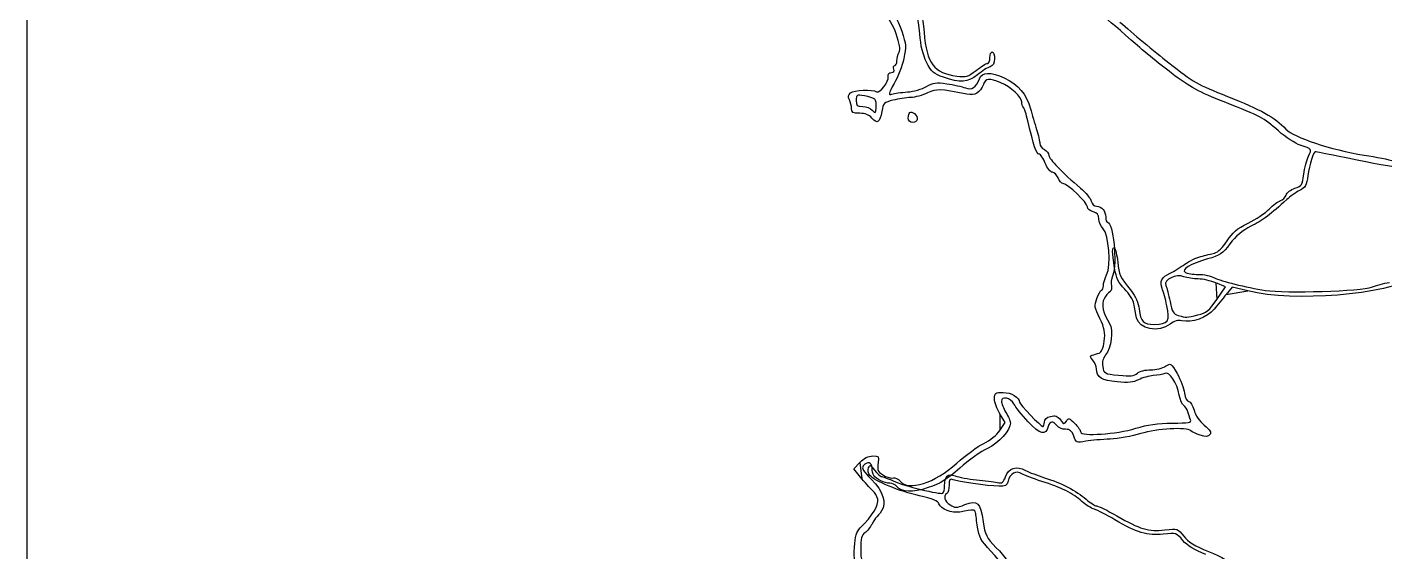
# Model space of a CAD drawing. Extents: x 0 to 210, y 0 to 297.
# Drawn here: x 0.1 to 79, y 171.1 to 201.5 of the extents above; entities that cross this region are included whole.
import ezdxf

# ---------------------------------------------------------------- set-up
doc = ezdxf.new("R2010")
doc.units = 0
doc.layers.get('0').update_dxf_attribs({"linetype": 'CONTINUOUS'})

msp = doc.modelspace()

# ---------------------------------------------------------------- linework, layer by layer
at = {"color": 7}
for points in [[(0.141111, 296.858883), (209.858887, 296.858883), (209.858887, 0.141106), (0.141111, 0.141106), (0.141111, 296.858883)], [(49.354676, 197.309464), (49.354676, 197.309464)], [(51.29832, 196.213089), (51.29832, 196.213089)], [(69.201917, 185.687878), (69.707355, 186.432167), (69.16072, 186.658256)], [(71.003157, 186.19055), (70.096946, 186.409067), (69.752009, 185.990301)], [(78.197266, 186.400836), (78.197266, 186.400836)], [(68.104472, 184.794519), (68.104472, 184.794519)], [(56.614907, 178.088348), (56.926356, 178.547296), (56.61531, 179.061149)], [(48.605322, 175.286552), (48.12569, 175.860645), (48.485495, 176.2362)]]:
    msp.add_lwpolyline(points, close=True, dxfattribs=at)
for points in [[(50.590001, 201.11459), (50.279773, 202.009746), (49.439162, 203.076572), (48.769273, 203.42529)], [(49.725501, 203.001015), (50.490248, 202.262714), (50.673288, 201.996425), (50.914715, 201.270935)], [(51.962824, 201.098203), (51.883258, 202.149845), (51.800455, 202.377941), (51.391259, 202.672683)], [(51.572369, 202.889664), (52.083968, 202.334646), (52.114651, 202.253425), (52.210655, 201.200114)], [(64.235823, 200.743954), (62.437942, 202.363802), (61.944086, 202.685763), (60.830406, 202.964067)], [(50.762096, 200.036724), (50.846707, 200.194821), (50.793696, 200.526835), (50.590001, 201.11459)], [(50.914715, 201.270935), (51.173903, 200.492077), (51.184738, 200.345692), (51.032911, 199.674174)], [(52.359739, 199.458189), (52.14237, 199.892645), (52.013859, 200.423635), (51.962824, 201.098203)], [(52.210655, 201.200114), (52.376629, 199.379147), (52.781621, 198.835928), (54.10889, 198.654006)], [(63.587535, 201.781143), (64.298288, 201.157357), (65.572484, 200.09927), (66.419083, 199.429839)], [(66.574382, 198.82979), (65.848431, 199.377802), (64.796079, 200.239176), (64.235823, 200.743954)], [(51.032911, 199.674174), (50.940977, 199.267562), (50.693031, 198.618678), (50.481918, 198.232208)], [(50.512254, 199.264136), (50.582415, 199.264136), (50.639821, 199.386562), (50.639821, 199.536194)], [(50.639821, 199.536194), (50.639821, 199.685826), (50.694845, 199.911064), (50.762096, 200.036724)], [(53.339684, 198.589218), (52.766882, 198.786243), (52.639351, 198.899331), (52.359739, 199.458189)], [(55.893858, 199.395899), (55.973979, 199.395899), (56.039531, 199.544061), (56.039531, 199.725149)], [(56.039531, 199.725149), (56.039531, 199.906236), (56.098796, 200.054398), (56.171231, 200.054398)], [(56.302931, 199.668174), (56.302931, 199.403523), (56.223657, 199.256788), (56.051089, 199.202017)], [(56.171231, 200.054398), (56.243666, 200.054398), (56.302931, 199.880597), (56.302931, 199.668174)], [(66.419083, 199.429839), (67.837817, 198.308002), (68.104553, 198.155218), (69.825343, 197.478757)], [(49.454627, 197.749523), (49.644423, 197.632223), (50.186822, 198.335676), (50.136341, 198.633656)], [(50.136341, 198.633656), (50.11127, 198.781644), (50.178115, 198.869036), (50.316383, 198.869036)], [(50.316383, 198.869036), (50.457759, 198.869036), (50.509227, 198.939591), (50.460494, 199.066586)], [(50.460494, 199.066586), (50.418801, 199.175239), (50.442093, 199.264136), (50.512254, 199.264136)], [(55.30863, 198.732194), (54.742868, 198.282582), (54.320347, 198.2519), (53.339684, 198.589218)], [(54.10889, 198.654006), (54.64422, 198.580631), (54.763058, 198.615663), (55.228003, 198.983906)], [(55.228003, 198.983906), (55.514104, 199.210503), (55.813738, 199.395899), (55.893858, 199.395899)], [(56.051089, 199.202017), (55.912575, 199.158056), (55.57847, 198.946634), (55.30863, 198.732194)], [(55.421208, 198.50293), (55.562061, 198.900671), (56.086818, 198.916672), (56.868133, 198.547051)], [(69.627364, 197.158031), (68.177209, 197.723151), (67.678822, 197.996059), (66.574382, 198.82979)], [(47.936535, 197.680884), (48.13746, 197.847637), (49.216905, 197.896443), (49.454627, 197.749523)], [(50.481918, 198.232208), (50.143217, 197.612176), (50.127787, 197.538968), (50.350717, 197.609724)], [(51.247165, 197.736635), (51.601257, 197.762335), (52.098397, 197.903359), (52.351919, 198.050023)], [(52.351919, 198.050023), (52.741553, 198.275427), (52.924936, 198.300254), (53.537218, 198.210491)], [(54.690798, 197.607749), (53.129574, 197.920411), (52.952298, 197.925704), (52.417769, 197.67563)], [(53.537218, 198.210491), (53.93561, 198.152086), (54.4187, 198.042994), (54.61075, 197.968064)], [(54.61075, 197.968064), (54.979709, 197.824114), (55.242153, 197.997315), (55.421208, 198.50293)], [(55.654875, 198.172199), (55.470721, 197.687833), (55.170017, 197.511777), (54.690798, 197.607749)], [(56.66932, 198.2694), (56.003484, 198.547536), (55.789794, 198.527062), (55.654875, 198.172199)], [(57.883314, 197.154249), (57.883314, 197.451116), (57.262038, 198.021807), (56.66932, 198.2694)], [(56.868133, 198.547051), (57.693915, 198.156394), (58.152234, 197.618873), (58.390307, 196.761832)], [(47.87689, 197.283467), (47.783843, 197.457328), (47.800443, 197.567938), (47.936535, 197.680884)], [(48.005823, 196.770496), (48.005823, 196.920128), (47.947804, 197.150965), (47.87689, 197.283467)], [(48.75173, 197.508201), (48.298614, 197.581732), (48.269223, 197.565396), (48.269223, 197.24002)], [(48.269223, 197.24002), (48.269223, 196.946117), (48.326732, 196.893538), (48.648197, 196.893538)], [(49.354676, 197.309464), (49.288435, 197.375705), (49.01711, 197.465135), (48.75173, 197.508201)], [(49.431893, 196.821668), (49.455665, 197.023716), (49.420923, 197.243223), (49.354676, 197.309464)], [(50.408111, 197.259195), (49.890676, 197.132659), (49.840794, 197.082267), (49.765236, 196.609758)], [(50.350717, 197.609724), (50.489671, 197.653825), (50.893072, 197.710935), (51.247165, 197.736635)], [(51.43002, 197.412773), (51.176498, 197.403751), (50.716639, 197.334643), (50.408111, 197.259195)], [(52.417769, 197.67563), (52.128029, 197.540077), (51.683542, 197.421792), (51.43002, 197.412773)], [(57.980034, 196.840717), (57.926838, 196.893914), (57.883314, 197.035002), (57.883314, 197.154249)], [(72.791905, 195.46973), (71.881593, 196.268273), (71.803077, 196.310162), (69.627364, 197.158031)], [(69.825343, 197.478757), (71.768311, 196.714956), (72.561127, 196.272078), (73.222383, 195.581125)], [(48.478588, 196.498439), (48.088608, 196.498439), (48.005823, 196.546078), (48.005823, 196.770496)], [(49.181608, 196.214084), (49.023085, 196.409852), (48.804068, 196.498439), (48.478588, 196.498439)], [(48.648197, 196.893538), (48.856632, 196.893538), (49.108508, 196.794712), (49.207922, 196.673925)], [(49.765236, 196.609758), (49.663133, 195.971239), (49.479217, 195.846552), (49.181608, 196.214084)], [(49.207922, 196.673925), (49.371193, 196.475549), (49.392852, 196.489837), (49.431893, 196.821668)], [(51.29832, 196.213089), (51.29832, 196.547631), (51.438731, 196.655162), (51.648377, 196.48117)], [(51.648377, 196.48117), (51.911544, 196.262762), (51.862031, 195.971639), (51.56172, 195.971639)], [(58.236331, 196.061493), (58.148564, 196.43687), (58.033232, 196.787521), (57.980034, 196.840717)], [(58.390307, 196.761832), (58.480852, 196.435875), (58.64088, 195.894535), (58.745924, 195.558858)], [(51.56172, 195.971639), (51.394101, 195.971639), (51.29832, 196.05944), (51.29832, 196.213089)], [(58.886706, 194.127841), (58.73879, 194.127841), (58.573617, 194.618921), (58.236331, 196.061493)], [(58.745924, 195.558858), (58.850968, 195.223178), (58.936913, 194.854857), (58.936913, 194.740367)], [(73.222383, 195.581125), (73.693117, 195.08925), (75.814865, 194.384552), (77.769994, 194.070721)], [(58.936913, 194.740367), (58.936913, 194.625876), (59.055443, 194.468766), (59.200312, 194.391234)], [(74.043054, 194.649747), (73.767884, 194.738479), (73.204867, 195.107471), (72.791905, 195.46973)], [(59.250796, 193.601041), (59.134865, 193.890781), (58.971024, 194.127841), (58.886706, 194.127841)], [(59.200312, 194.391234), (59.345182, 194.313702), (59.463712, 194.160633), (59.463712, 194.05108)], [(59.463712, 194.05108), (59.463712, 193.854263), (60.243537, 193.047616), (61.29932, 192.152336)], [(74.52755, 194.004076), (74.740368, 194.43068), (74.746101, 194.42304), (74.043054, 194.649747)], [(74.256998, 192.955978), (74.300199, 193.320747), (74.421948, 193.792391), (74.52755, 194.004076)], [(74.931481, 194.259538), (74.808725, 194.259538), (74.58114, 193.536319), (74.496321, 192.87669)], [(76.218815, 194.008001), (75.546753, 194.146346), (74.967453, 194.259538), (74.931481, 194.259538)], [(82.57704, 193.070857), (80.382583, 193.199179), (79.556361, 193.320957), (76.218815, 194.008001)], [(77.769994, 194.070721), (78.458126, 193.960266), (79.226628, 193.809846), (79.477777, 193.736457)], [(59.663455, 193.074242), (59.550865, 193.074242), (59.368355, 193.307232), (59.250796, 193.601041)], [(59.990512, 192.744992), (59.921663, 192.92608), (59.774487, 193.074242), (59.663455, 193.074242)], [(60.295551, 192.415743), (60.196628, 192.415743), (60.05936, 192.563905), (59.990512, 192.744992)], [(61.70261, 191.06022), (61.70261, 191.300637), (60.545108, 192.415743), (60.295551, 192.415743)], [(73.741625, 192.148597), (74.141822, 192.280675), (74.185036, 192.348374), (74.256998, 192.955978)], [(74.496321, 192.87669), (74.424321, 192.31675), (74.352512, 192.188272), (74.016548, 192.018303)], [(61.29932, 192.152336), (61.598293, 191.898814), (61.877031, 191.558041), (61.918736, 191.395062)], [(72.900455, 191.429117), (73.036078, 191.472162), (73.182536, 191.619217), (73.225921, 191.755907)], [(73.225921, 191.755907), (73.269304, 191.892595), (73.501371, 192.069307), (73.741625, 192.148597)], [(74.016548, 192.018303), (73.799243, 191.908364), (73.463351, 191.671304), (73.270121, 191.491503)], [(62.03186, 190.781263), (61.850772, 190.826713), (61.70261, 190.952244), (61.70261, 191.06022)], [(61.918736, 191.395062), (61.960441, 191.232083), (62.094816, 191.098737), (62.217347, 191.098737)], [(62.361109, 190.371886), (62.361109, 190.610572), (62.272379, 190.720896), (62.03186, 190.781263)], [(62.217347, 191.098737), (62.528689, 191.098737), (62.756209, 190.837386), (62.756209, 190.479748)], [(71.024743, 190.123431), (71.479854, 190.347542), (72.03259, 190.715393), (72.253045, 190.940879)], [(73.270121, 191.491503), (72.373078, 190.656803), (71.854888, 190.271541), (71.185038, 189.941292)], [(72.253045, 190.940879), (72.473498, 191.166365), (72.764833, 191.386072), (72.900455, 191.429117)], [(62.603944, 189.80231), (62.470385, 189.93587), (62.361109, 190.192179), (62.361109, 190.371886)], [(62.756209, 190.479748), (62.756209, 190.313148), (62.802536, 190.176838), (62.859156, 190.176838)], [(62.859156, 190.176838), (63.198449, 190.176838), (63.435473, 187.780853), (63.16379, 187.097409)], [(69.802168, 189.093528), (70.108273, 189.575757), (70.383654, 189.80774), (71.024743, 190.123431)], [(62.81363, 187.131441), (63.083828, 187.653947), (62.941678, 189.464576), (62.603944, 189.80231)], [(71.185038, 189.941292), (70.688814, 189.696645), (70.306452, 189.376829), (69.97082, 188.925693)], [(63.276396, 187.512988), (63.122512, 188.452496), (63.119245, 188.763583), (63.2642, 188.673993)], [(63.2642, 188.673993), (63.326282, 188.635624), (63.411439, 188.271282), (63.45344, 187.86435)], [(68.274586, 188.188477), (68.535277, 188.2535), (68.896731, 188.343687), (69.077819, 188.388897)], [(69.97082, 188.925693), (69.539828, 188.34638), (69.383904, 188.240313), (68.674173, 188.043647)], [(69.077819, 188.388897), (69.277286, 188.438695), (69.562806, 188.716443), (69.802168, 189.093528)], [(63.45344, 187.86435), (63.530388, 187.118784), (63.569543, 187.035945), (64.24972, 186.179791)], [(66.49272, 187.219614), (66.719348, 187.326133), (67.106333, 187.561112), (67.352687, 187.741777)], [(68.674173, 188.043647), (67.671217, 187.765734), (67.118273, 187.4336), (67.38126, 187.267039)], [(67.352687, 187.741777), (67.599041, 187.922456), (68.013896, 188.12347), (68.274586, 188.188477)], [(62.624509, 186.495791), (62.624509, 186.644257), (62.709614, 186.930295), (62.81363, 187.131441)], [(63.16379, 187.097409), (63.0808, 186.888652), (63.04664, 186.611542), (63.087877, 186.481607)], [(63.85611, 186.302548), (63.497081, 186.661575), (63.373631, 186.919338), (63.276396, 187.512988)], [(66.037424, 186.323133), (65.879637, 186.73351), (66.011677, 186.993498), (66.49272, 187.219614)], [(67.301027, 187.015597), (66.837805, 187.19172), (66.113324, 186.845152), (66.250915, 186.513268)], [(68.130168, 186.884345), (67.864015, 186.884345), (67.4909, 186.943413), (67.301027, 187.015597)], [(67.38126, 187.267039), (67.481357, 187.203652), (67.818074, 187.150866), (68.129519, 187.14976)], [(68.129519, 187.14976), (68.440964, 187.148443), (68.863143, 187.061205), (69.067691, 186.955424)], [(69.16072, 186.658256), (68.860071, 186.782607), (68.396323, 186.884345), (68.130168, 186.884345)], [(69.067691, 186.955424), (69.450467, 186.757479), (70.879008, 186.404484), (72.04105, 186.220697)], [(80.908986, 187.007748), (78.862093, 185.947261), (73.758321, 185.526217), (71.003157, 186.19055)], [(62.244397, 185.756757), (62.337692, 186.014757), (62.461383, 186.225846), (62.519266, 186.225846)], [(62.519266, 186.225846), (62.57715, 186.225846), (62.624509, 186.347313), (62.624509, 186.495791)], [(62.992456, 186.13683), (62.898737, 186.077131), (62.749777, 185.898625), (62.661431, 185.74015)], [(63.087877, 186.481607), (63.129114, 186.351685), (63.086178, 186.19653), (62.992456, 186.13683)], [(64.390301, 185.443496), (64.347388, 185.665081), (64.107002, 186.05166), (63.85611, 186.302548)], [(64.24972, 186.179791), (64.474251, 185.897176), (64.652451, 185.483269), (64.69553, 185.144314)], [(66.310393, 185.333303), (66.222594, 185.715588), (66.099759, 186.16101), (66.037424, 186.323133)], [(66.250915, 186.513268), (66.301438, 186.391406), (66.409955, 185.968136), (66.492064, 185.572681)], [(72.04105, 186.220697), (73.135906, 186.047538), (77.669166, 186.180186), (78.197266, 186.400836)], [(78.197266, 186.400836), (78.447848, 186.505537), (78.913527, 186.634814), (79.232107, 186.688126)], [(62.415641, 184.590937), (62.105045, 185.22577), (62.089835, 185.329325), (62.244397, 185.756757)], [(62.661431, 185.74015), (62.488957, 185.430761), (62.614988, 184.866624), (62.984947, 184.292044)], [(64.546375, 184.637611), (64.503447, 184.859262), (64.433215, 185.221911), (64.390301, 185.443496)], [(65.587772, 184.250414), (66.374303, 184.250414), (66.511782, 184.456432), (66.310393, 185.333303)], [(66.492064, 185.572681), (66.615431, 184.97853), (66.698529, 184.837874), (66.970605, 184.762687)], [(68.104472, 184.794519), (68.610529, 184.921938), (68.76986, 185.051649), (69.201917, 185.687878)], [(69.752009, 185.990301), (69.562292, 185.759984), (69.244487, 185.370324), (69.045775, 185.124387)], [(62.671018, 183.270475), (62.741551, 183.785065), (62.696861, 184.016146), (62.415641, 184.590937)], [(66.49646, 184.263544), (65.833147, 183.741789), (64.676916, 183.963571), (64.546375, 184.637611)], [(64.69553, 185.144314), (64.791819, 184.38671), (64.927863, 184.250414), (65.587772, 184.250414)], [(67.171501, 184.458895), (66.949692, 184.514564), (66.737521, 184.453232), (66.49646, 184.263544)], [(66.970605, 184.762687), (67.447045, 184.631026), (67.456227, 184.63129), (68.104472, 184.794519)], [(69.045775, 185.124387), (68.650716, 184.635438), (67.746829, 184.314499), (67.171501, 184.458895)], [(62.984947, 184.292044), (63.221397, 183.924825), (63.084925, 182.845005), (62.754971, 182.472386)], [(62.374541, 182.579854), (62.510595, 182.622972), (62.615885, 182.868237), (62.671018, 183.270475)], [(62.013933, 182.162958), (61.838046, 182.357307), (61.831996, 182.411344), (61.981008, 182.457017)], [(61.981008, 182.457017), (62.081412, 182.487795), (62.258502, 182.54307), (62.374541, 182.579854)], [(62.229409, 181.664079), (62.229409, 181.807513), (62.132445, 182.032008), (62.013933, 182.162958)], [(62.754971, 182.472386), (62.59731, 182.294341), (62.542419, 182.075759), (62.585584, 181.797872)], [(63.414708, 180.907976), (62.522913, 180.991843), (62.229409, 181.179081), (62.229409, 181.664079)], [(62.585584, 181.797872), (62.647796, 181.397347), (62.671592, 181.384493), (63.509644, 181.298625)], [(63.509644, 181.298625), (64.190472, 181.228876), (64.416606, 181.252806), (64.594073, 181.413414)], [(64.594073, 181.413414), (64.721217, 181.52848), (65.058153, 181.616337), (65.372285, 181.616337)], [(65.372285, 181.616337), (65.676979, 181.616337), (66.065853, 181.70779), (66.236452, 181.819577)], [(66.19761, 181.4038), (66.079495, 181.350475), (65.775428, 181.29308), (65.521906, 181.276262)], [(67.025725, 180.138309), (66.897116, 180.861658), (66.463724, 181.52395), (66.19761, 181.4038)], [(66.236452, 181.819577), (66.538874, 182.017732), (66.555561, 182.007025), (66.90385, 181.391552)], [(66.90385, 181.391552), (67.100321, 181.044352), (67.292417, 180.538045), (67.330729, 180.266414)], [(64.665857, 181.036581), (64.366083, 180.877909), (64.064219, 180.846881), (63.414708, 180.907976)], [(65.521906, 181.276262), (65.268384, 181.259457), (64.883162, 181.151595), (64.665857, 181.036581)], [(56.303589, 179.937177), (56.302931, 180.269601), (56.344517, 180.299352), (56.809303, 180.299352)], [(56.61531, 179.061149), (56.444236, 179.343764), (56.303961, 179.737981), (56.303589, 179.937177)], [(57.427774, 179.631093), (57.234623, 179.996771), (56.697738, 180.10894), (56.698507, 179.783457)], [(56.698507, 179.783457), (56.698771, 179.668799), (56.817307, 179.380943), (56.961907, 179.143778)], [(56.809303, 180.299352), (57.265573, 180.299352), (57.751614, 180.006899), (57.751614, 179.732357)], [(57.751614, 179.732357), (57.751614, 179.613459), (58.992577, 178.323854), (59.106998, 178.323854)], [(67.284148, 179.54566), (67.18996, 179.601948), (67.073669, 179.868641), (67.025725, 180.138309)], [(67.330729, 180.266414), (67.371374, 179.978228), (67.473327, 179.772539), (67.575519, 179.772539)], [(67.575519, 179.772539), (67.671842, 179.772539), (67.810895, 179.550296), (67.884526, 179.278665)], [(56.961907, 179.143778), (57.106506, 178.906612), (57.224814, 178.627738), (57.224814, 178.524051)], [(58.252218, 178.600516), (57.89159, 178.991598), (57.52059, 179.455366), (57.427774, 179.631093)], [(59.555178, 178.911169), (59.83162, 178.980549), (59.958718, 178.935705), (60.130289, 178.708246)], [(67.527309, 179.179903), (67.487759, 179.324773), (67.378336, 179.489358), (67.284148, 179.54566)], [(67.681281, 178.718953), (67.636147, 178.827606), (67.56686, 179.035033), (67.527309, 179.179903)], [(67.884526, 179.278665), (67.965105, 178.981405), (68.202381, 178.632058), (68.48055, 178.401135)], [(57.224814, 178.524051), (57.224814, 178.102993), (56.551101, 177.358691), (55.894697, 177.05457)], [(59.425726, 178.324499), (59.282564, 177.777049), (58.936469, 177.858453), (58.252218, 178.600516)], [(59.106998, 178.323854), (59.158321, 178.323854), (59.200312, 178.435957), (59.200312, 178.572977)], [(59.200312, 178.572977), (59.200312, 178.733664), (59.326282, 178.853709), (59.555178, 178.911169)], [(59.920413, 178.373228), (59.708953, 178.662415), (59.50894, 178.642712), (59.425726, 178.324499)], [(60.421663, 178.159216), (60.232045, 178.159216), (60.006483, 178.255515), (59.920413, 178.373228)], [(60.130289, 178.708246), (60.330592, 178.4427), (60.361854, 178.436497), (60.475574, 178.639696)], [(60.904496, 177.763128), (60.798426, 178.067408), (60.686511, 178.159216), (60.421663, 178.159216)], [(60.475574, 178.639696), (60.588056, 178.840697), (60.636114, 178.827632), (60.954062, 178.509682)], [(60.954062, 178.509682), (61.148459, 178.315293), (61.30751, 178.086425), (61.30751, 178.001097)], [(61.30751, 178.001097), (61.30751, 177.735142), (63.40816, 177.878076), (64.497298, 178.218138)], [(64.497298, 178.218138), (65.184078, 178.432572), (65.783319, 178.518045), (66.6097, 178.519441)], [(67.701539, 178.078418), (67.457956, 178.299818), (65.735431, 178.198844), (64.794707, 177.907998)], [(66.6097, 178.519441), (67.58336, 178.521153), (67.750539, 178.552221), (67.681281, 178.718953)], [(68.48055, 178.401135), (68.823668, 178.116295), (68.907133, 177.974625), (68.804605, 177.851091)], [(55.677612, 177.336829), (56.038873, 177.505708), (56.435129, 177.823421), (56.614907, 178.088348)], [(61.603065, 177.462997), (61.064657, 177.370834), (61.037129, 177.382661), (60.904496, 177.763128)], [(63.019609, 177.591405), (62.548782, 177.573546), (61.911337, 177.51577), (61.603065, 177.462997)], [(64.794707, 177.907998), (64.28923, 177.751723), (63.490436, 177.609263), (63.019609, 177.591405)], [(68.246582, 177.824685), (68.015621, 177.90169), (67.770352, 178.01586), (67.701539, 178.078418)], [(68.804605, 177.851091), (68.699908, 177.724935), (68.564944, 177.718548), (68.246582, 177.824685)], [(48.485495, 176.2362), (48.721251, 176.482268), (48.978702, 176.611755), (49.232224, 176.611755)], [(49.232224, 176.611755), (49.585661, 176.611755), (49.612771, 176.579871), (49.545471, 176.243378)], [(54.113026, 176.198626), (54.629332, 176.663724), (55.333397, 177.175918), (55.677612, 177.336829)], [(55.894697, 177.05457), (55.525008, 176.883294), (54.798889, 176.366319), (54.281102, 175.905752)], [(48.684612, 176.043549), (48.574694, 175.911112), (48.682018, 175.727364), (49.141512, 175.261305)], [(49.193138, 175.920331), (49.190913, 176.246604), (48.90969, 176.314746), (48.684612, 176.043549)], [(49.068818, 175.481072), (48.975018, 175.594097), (48.938757, 175.791041), (48.98824, 175.918724)], [(48.98824, 175.918724), (49.067485, 176.123202), (49.109786, 176.107714), (49.343208, 175.788697)], [(49.291913, 175.479084), (49.238696, 175.558789), (49.194247, 175.757352), (49.193138, 175.920331)], [(49.343208, 175.788697), (49.488959, 175.589501), (49.663177, 175.426522), (49.730359, 175.426522)], [(49.545471, 176.243378), (49.50495, 176.040771), (49.512358, 175.812587), (49.561934, 175.736294)], [(50.816715, 175.151494), (51.324212, 174.558778), (52.82015, 175.033991), (54.113026, 176.198626)], [(54.281102, 175.905752), (53.547866, 175.253535), (53.143181, 175.00366), (52.451189, 174.775872)], [(56.935558, 175.408914), (57.110233, 175.909979), (57.586193, 176.059209), (58.10569, 175.775777)], [(57.892897, 175.582732), (57.550631, 175.79648), (57.199296, 175.607952), (57.08757, 175.150598)], [(58.10569, 175.775777), (58.309351, 175.664662), (58.801939, 175.47317), (59.200331, 175.350229)], [(49.26253, 174.575596), (49.164864, 174.650876), (48.86912, 174.970814), (48.605322, 175.286552)], [(51.942074, 174.302253), (50.803042, 174.548361), (49.347192, 175.145659), (49.068818, 175.481072)], [(49.141512, 175.261305), (49.849155, 174.543541), (50.062362, 173.892706), (49.742989, 173.425224)], [(50.219936, 175.031357), (49.923952, 175.031357), (49.432582, 175.268417), (49.291913, 175.479084)], [(49.561934, 175.736294), (49.704799, 175.516447), (50.249017, 175.268219), (50.433195, 175.338902)], [(49.730359, 175.426522), (49.797543, 175.426522), (50.10374, 175.309731), (50.4108, 175.166995)], [(50.632795, 174.842275), (50.546485, 174.946266), (50.3607, 175.031357), (50.219936, 175.031357)], [(50.4108, 175.166995), (51.036747, 174.876004), (53.143796, 174.35841), (53.302676, 174.456592)], [(50.433195, 175.338902), (50.525535, 175.37433), (50.698119, 175.290002), (50.816715, 175.151494)], [(53.407553, 174.874568), (53.410872, 175.45817), (53.584075, 175.623321), (54.018947, 175.457577)], [(53.899393, 175.230066), (53.709991, 175.306386), (53.668918, 175.251401), (53.668918, 174.921519)], [(56.557774, 174.852403), (55.879142, 174.88031), (54.161993, 175.124258), (53.899393, 175.230066)], [(54.018947, 175.457577), (54.224833, 175.379097), (54.778508, 175.276213), (55.249335, 175.228933)], [(55.249335, 175.228933), (55.720162, 175.181653), (56.260529, 175.112036), (56.45015, 175.074212)], [(56.45015, 175.074212), (56.742965, 175.015816), (56.816107, 175.06631), (56.935558, 175.408914)], [(57.08757, 175.150598), (57.023252, 174.887304), (56.933787, 174.836942), (56.557774, 174.852403)], [(59.045727, 175.140839), (58.562312, 175.289805), (58.04354, 175.488658), (57.892897, 175.582732)], [(61.37336, 173.978087), (60.873532, 174.441579), (60.1629, 174.796562), (59.045727, 175.140839)], [(59.200331, 175.350229), (60.172784, 175.050137), (61.070026, 174.589477), (61.616378, 174.109774)], [(49.52056, 174.103953), (49.47631, 174.288069), (49.360197, 174.500304), (49.26253, 174.575596)], [(52.451189, 174.775872), (51.520075, 174.469367), (50.924216, 174.491124), (50.632795, 174.842275)], [(53.07763, 173.841896), (53.024888, 174.008062), (52.706766, 174.137036), (51.942074, 174.302253)], [(53.302676, 174.456592), (53.359249, 174.491559), (53.406444, 174.679652), (53.407553, 174.874568)], [(53.537218, 174.438707), (53.309147, 174.297749), (53.393572, 173.991652), (53.719405, 173.778167)], [(53.668918, 174.921519), (53.668918, 174.700738), (53.609653, 174.483472), (53.537218, 174.438707)], [(48.509129, 172.433748), (49.232833, 173.157518), (49.601648, 173.766551), (49.52056, 174.103953)], [(49.742989, 173.425224), (49.628948, 173.258295), (49.496628, 173.092076), (49.448947, 173.055859)], [(54.292675, 173.360652), (53.839653, 173.271346), (53.175188, 173.534522), (53.07763, 173.841896)], [(53.719405, 173.778167), (54.005129, 173.590955), (54.082827, 173.592312), (54.585397, 173.793404)], [(55.202993, 173.319324), (55.173943, 173.5132), (55.086592, 173.517177), (54.292675, 173.360652)], [(54.585397, 173.793404), (55.308285, 174.082644), (55.485773, 173.914819), (55.644494, 172.791906)], [(62.09771, 173.518507), (61.916622, 173.569765), (61.590665, 173.776586), (61.37336, 173.978087)], [(61.616378, 174.109774), (61.864028, 173.892324), (62.142515, 173.714424), (62.23524, 173.714424)], [(63.283008, 172.916652), (62.812181, 173.196409), (62.278797, 173.467237), (62.09771, 173.518507)], [(62.23524, 173.714424), (62.327963, 173.714424), (62.853523, 173.454304), (63.403152, 173.136393)], [(49.189937, 172.660759), (49.095163, 172.479672), (48.908497, 172.25407), (48.775122, 172.159417)], [(49.448947, 173.055859), (49.401266, 173.019641), (49.284712, 172.841847), (49.189937, 172.660759)], [(55.318129, 172.474562), (55.271085, 172.830534), (55.219274, 173.210672), (55.202993, 173.319324)], [(55.644494, 172.791906), (55.750438, 172.042389), (55.827043, 171.891474), (56.407369, 171.289066)], [(66.094477, 172.074998), (65.182987, 171.971086), (64.561077, 172.157257), (63.283008, 172.916652)], [(63.403152, 173.136393), (64.734204, 172.366476), (65.248944, 172.215719), (66.185001, 172.321619)], [(48.168305, 171.314299), (48.205306, 171.951595), (48.283358, 172.207962), (48.509129, 172.433748)], [(48.775122, 172.159417), (48.587299, 172.026124), (48.532623, 171.815299), (48.532623, 171.224348)], [(56.096535, 171.091713), (55.513752, 171.710466), (55.390073, 171.93018), (55.318129, 172.474562)], [(67.235673, 171.712625), (66.870066, 172.156164), (66.853248, 172.161511), (66.094477, 172.074998)], [(66.185001, 172.321619), (66.939953, 172.407039), (66.95322, 172.402667), (67.293296, 171.95681)], [(67.293296, 171.95681), (67.547631, 171.623359), (67.920062, 171.39353), (68.719831, 171.076489)], [(48.557572, 169.829212), (48.157646, 170.431489), (48.124411, 170.558289), (48.168305, 171.314299)], [(48.532623, 171.224348), (48.532623, 170.571762), (48.594203, 170.377544), (48.958287, 169.881892)], [(57.464936, 166.881519), (57.758565, 168.505088), (57.350619, 169.760228), (56.096535, 171.091713)], [(56.407369, 171.289066), (57.384623, 170.274621), (57.858426, 169.321667), (57.893333, 168.300348)], [(68.572751, 170.887197), (67.905167, 171.146527), (67.492117, 171.401511), (67.235673, 171.712625)], [(68.719831, 171.076489), (69.535518, 170.753152), (69.949663, 170.494889), (70.400841, 170.028197)]]:
    msp.add_open_spline(points, degree=3, dxfattribs=at)

doc.saveas('drawing.dxf')
